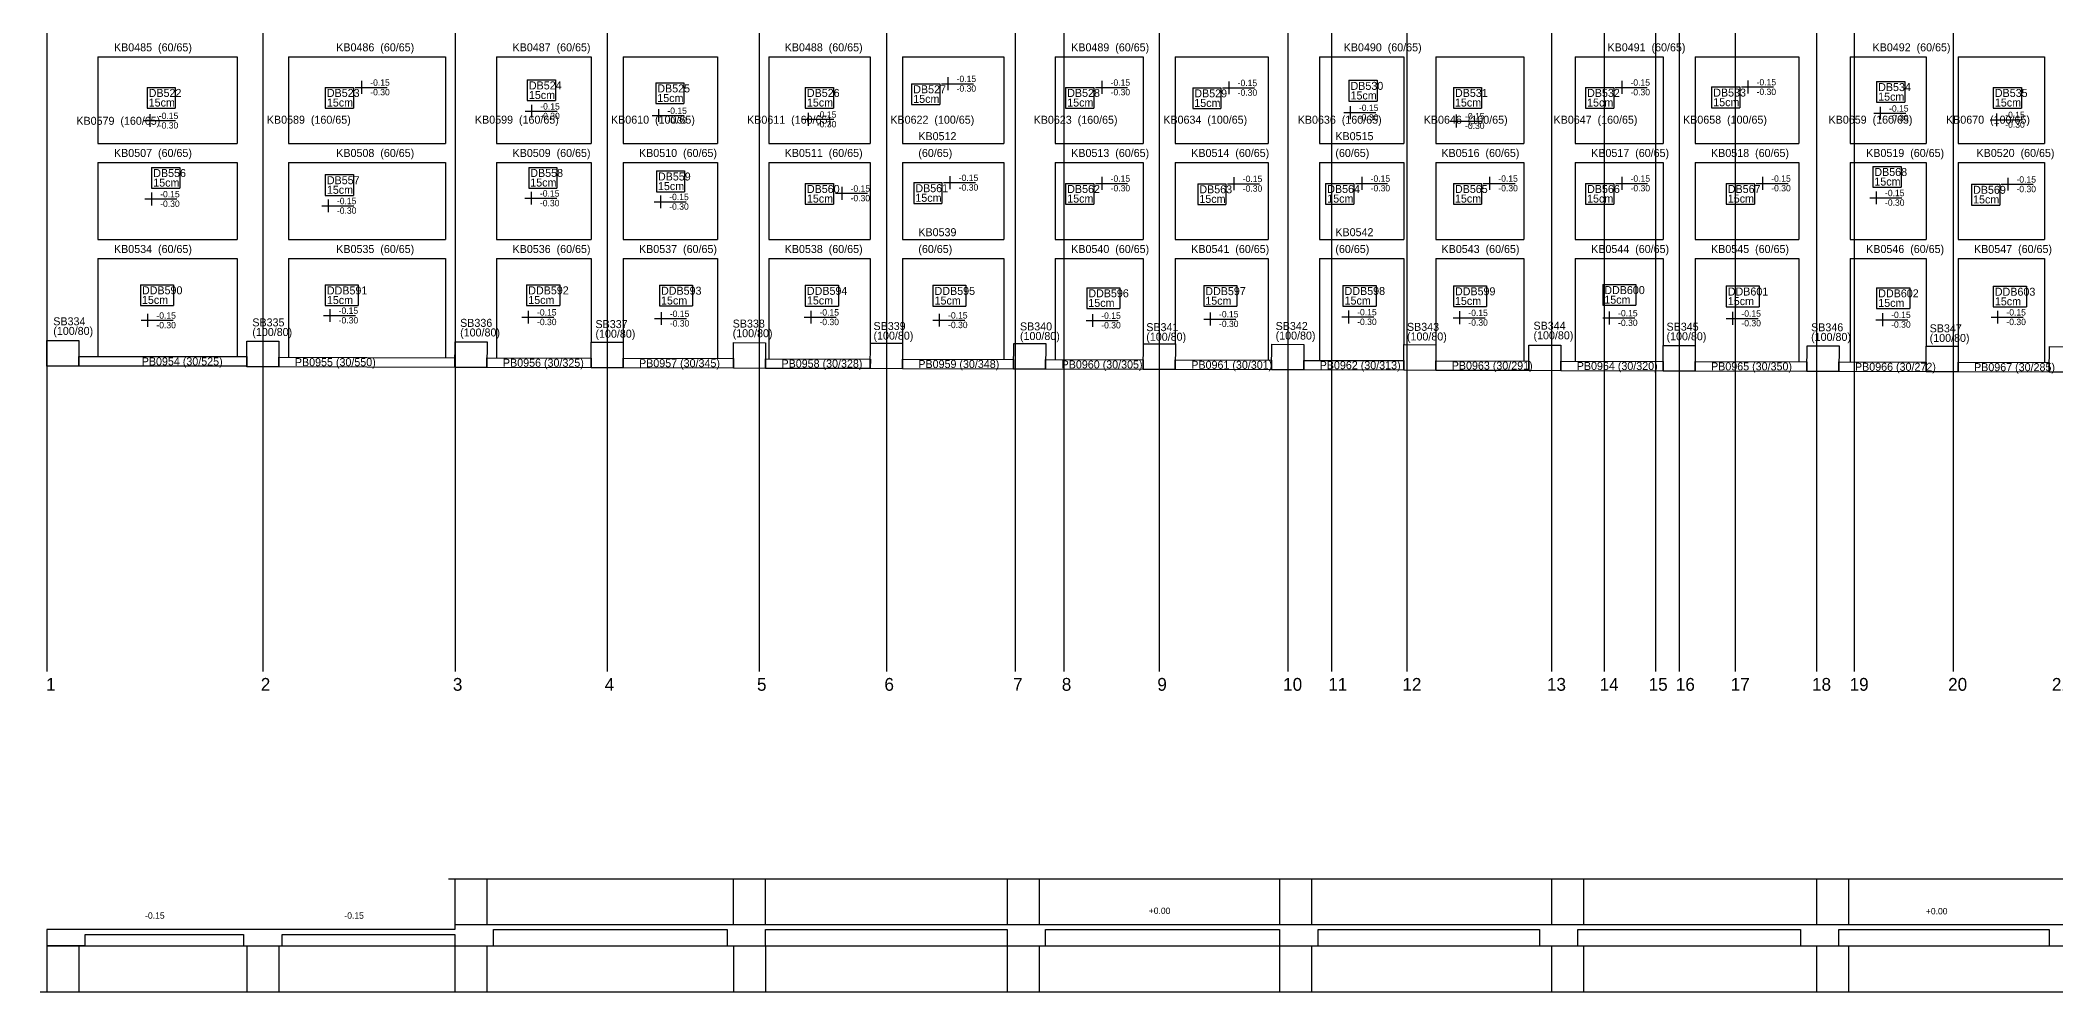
# Model space of a CAD drawing. Header units: millimetres. Extents: x -625658 to -607650, y -74589 to -67396.
# Drawn here: x -625405 to -619110, y -74463 to -71491 of the extents above; entities that cross this region are included whole.
import ezdxf

# ---------------------------------------------------------------- set-up
doc = ezdxf.new("R2010")
doc.units = ezdxf.units.MM
for name, color, linetype in [('KM Aks', 7, 'Continuous'), ('KM Döşeme Markası', 7, 'Continuous'), ('KM Kesik', 7, 'Continuous'), ('KM Kesit', 7, 'Continuous'), ('KM Kesit görünüş', 7, 'Continuous'), ('KM Kiriş', 7, 'Continuous'), ('KM Kiriş Markası', 7, 'Continuous'), ('KM Kolon', 7, 'Continuous'), ('KM Kolon Markası', 7, 'Continuous'), ('KM Kot kesit', 7, 'Continuous'), ('KM Perde', 7, 'Continuous'), ('KM Perde Markası', 7, 'Continuous'), ('LGP-SLAB2', 7, 'Continuous'), ('REBAR_DET2', 7, 'Continuous'), ('REBAR_DET3', 7, 'Continuous'), ('VM Aks Markası', 7, 'Continuous')]:
    doc.layers.add(name, color=color, linetype=linetype)

msp = doc.modelspace()

# ---------------------------------------------------------------- linework, layer by layer
at = {"layer": 'KM Aks'}
for p, q in [((-625384.8, -67558.4), (-625384.8, -73463.3)), ((-624709.8, -67558.4), (-624709.8, -73463.3)), ((-624109.8, -67558.4), (-624109.8, -73463.3)), ((-623634.8, -67558.4), (-623634.8, -73463.3)), ((-623159.8, -67558.4), (-623159.8, -73463.3)), ((-622762.3, -67558.4), (-622762.3, -73463.3)), ((-622359.8, -67558.4), (-622359.8, -73463.3)), ((-622207.8, -67558.4), (-622207.8, -73463.3)), ((-621909.8, -67558.4), (-621909.8, -73463.3)), ((-621508.8, -67558.4), (-621508.8, -73463.3)), ((-621372.3, -67558.4), (-621372.3, -73463.3)), ((-621136.3, -67558.4), (-621136.3, -73463.3)), ((-620684.8, -67558.4), (-620684.8, -73463.3)), ((-620519.8, -67558.4), (-620519.8, -73463.3)), ((-620359.8, -67558.4), (-620359.8, -73463.3)), ((-620286.3, -67558.4), (-620286.3, -73463.3)), ((-620110.8, -67558.4), (-620110.8, -73463.3)), ((-619856.8, -67558.4), (-619856.8, -73463.3)), ((-619739.8, -67558.4), (-619739.8, -73463.3)), ((-619429.8, -67558.4), (-619429.8, -73463.3))]:
    msp.add_line(p, q, dxfattribs=at)
at = {"layer": 'KM Kesik'}
for p, q in [((-624130, -74110.7), (-611109.7, -74110.7)), ((-625405.1, -74463.4), (-608981.2, -74463.4))]:
    msp.add_line(p, q, dxfattribs=at)
at = {"layer": 'KM Kesit'}
for points in [[(-615301.9, -74254.6), (-615421.9, -74254.6), (-616134.9, -74254.6), (-616254.9, -74254.6), (-616979.9, -74254.6), (-617099.9, -74254.6), (-617099.9, -74269.6), (-618159.9, -74269.6), (-618159.9, -74254.6), (-619009.9, -74254.6), (-619129.9, -74254.6), (-619786.9, -74254.6), (-619906.9, -74254.6), (-624110, -74254.6), (-624110, -74269.6), (-625385.1, -74269.6), (-625385.1, -74319.6)], [(-625265, -74319.6), (-625385.1, -74319.6), (-625265, -74319.6), (-625265, -74284.6), (-624770, -74284.6), (-624770, -74319.6), (-624650, -74319.6), (-624650, -74284.6), (-624110, -74284.6), (-624110, -74319.6), (-623990, -74319.6), (-623990, -74269.6), (-623260, -74269.6), (-623260, -74319.6), (-623140, -74319.6), (-623140, -74269.6), (-622385, -74269.6), (-622385, -74319.6), (-622265, -74319.6), (-622265, -74269.6), (-621533.9, -74269.6), (-621533.9, -74319.6), (-621413.9, -74319.6), (-621413.9, -74269.6), (-620722.4, -74269.6), (-620722.4, -74319.6), (-620602.3, -74319.6), (-620602.3, -74269.6), (-619906.9, -74269.6), (-619906.9, -74319.6), (-619786.9, -74319.6), (-619786.9, -74269.6), (-619129.9, -74269.6), (-619129.9, -74319.6), (-619009.9, -74319.6)]]:
    msp.add_lwpolyline(points, dxfattribs=at)
at = {"layer": 'KM Kesit görünüş'}
for p, q in [((-624110, -74110.7), (-624110, -74254.6)), ((-624010, -74110.7), (-624010, -74254.6)), ((-623240.9, -74110.7), (-623240.9, -74254.6)), ((-623140.9, -74110.7), (-623140.9, -74254.6)), ((-622385, -74110.7), (-622385, -74254.6)), ((-622285, -74110.7), (-622285, -74254.6)), ((-621534.9, -74110.7), (-621534.9, -74254.6)), ((-621434.9, -74110.7), (-621434.9, -74254.6)), ((-620684.9, -74110.7), (-620684.9, -74254.6)), ((-620584.9, -74110.7), (-620584.9, -74254.6)), ((-619856.9, -74110.7), (-619856.9, -74254.6)), ((-619756.9, -74110.7), (-619756.9, -74254.6)), ((-625385.1, -74319.6), (-625385.1, -74463.4)), ((-625285.1, -74319.6), (-625285.1, -74463.4)), ((-625265, -74319.6), (-624770, -74319.6)), ((-624760.1, -74319.6), (-624760.1, -74463.4)), ((-624660.1, -74319.6), (-624660.1, -74463.4)), ((-624650, -74319.6), (-624110, -74319.6)), ((-624110, -74319.6), (-624110, -74463.4)), ((-624010, -74319.6), (-624010, -74463.4)), ((-623990, -74319.6), (-623260, -74319.6)), ((-623240, -74319.6), (-623240, -74463.4)), ((-623140, -74319.6), (-622385, -74319.6)), ((-623140, -74319.6), (-623140, -74463.4)), ((-622385.2, -74319.6), (-622385.2, -74463.4)), ((-622285.2, -74319.6), (-622285.2, -74463.4)), ((-622265, -74319.6), (-621533.9, -74319.6)), ((-621534.9, -74319.6), (-621534.9, -74463.4)), ((-621434.9, -74319.6), (-621434.9, -74463.4)), ((-621413.9, -74319.6), (-620722.4, -74319.6)), ((-620684.9, -74319.6), (-620684.9, -74463.4)), ((-620602.3, -74319.6), (-619906.9, -74319.6)), ((-620584.9, -74319.6), (-620584.9, -74463.4)), ((-619856.9, -74319.6), (-619856.9, -74463.4)), ((-619786.9, -74319.6), (-619129.9, -74319.6)), ((-619756.9, -74319.6), (-619756.9, -74463.4))]:
    msp.add_line(p, q, dxfattribs=at)
at = {"layer": 'KM Kiriş'}
for p, q in [((-625385.1, -71233.4), (-625385, -71543.3)), ((-625385, -71543.3), (-625385, -71873.3)), ((-625225, -71543.3), (-624790, -71543.3)), ((-625225, -71543.3), (-625225, -71813.3)), ((-624790, -71543.3), (-624790, -71813.3)), ((-624630, -71543.3), (-624140, -71543.3)), ((-624630, -71543.3), (-624630, -71813.3)), ((-624140, -71543.3), (-624140, -71813.3)), ((-623980, -71543.3), (-623685, -71543.3)), ((-623980, -71543.3), (-623980, -71813.3)), ((-623685, -71543.3), (-623685, -71813.3)), ((-623585, -71543.3), (-623290, -71543.3)), ((-623585, -71543.3), (-623585, -71813.3)), ((-623290, -71543.3), (-623290, -71813.3)), ((-623130, -71543.3), (-622812.5, -71543.3)), ((-623130, -71543.3), (-623130, -71813.3)), ((-622812.5, -71543.3), (-622812.5, -71813.3)), ((-622712.5, -71543.3), (-622395, -71543.3)), ((-622712.5, -71543.3), (-622712.5, -71813.3)), ((-622395, -71543.3), (-622395, -71813.3)), ((-622235, -71543.3), (-621960, -71543.3)), ((-622235, -71543.3), (-622235, -71813.3)), ((-621960, -71543.3), (-621960, -71813.3)), ((-621860, -71543.3), (-621569.9, -71543.3)), ((-621860, -71543.3), (-621860, -71813.3)), ((-621569.9, -71543.3), (-621569.9, -71813.3)), ((-621409.9, -71543.3), (-621146.4, -71543.3)), ((-621409.9, -71543.3), (-621409.9, -71813.3)), ((-621146.4, -71543.3), (-621146.4, -71813.3)), ((-621046.4, -71543.3), (-620770.9, -71543.3)), ((-621046.4, -71543.3), (-621046.4, -71813.3)), ((-620770.9, -71543.3), (-620770.9, -71813.3)), ((-620610.9, -71543.3), (-620336.4, -71543.3)), ((-620610.9, -71543.3), (-620610.9, -71813.3)), ((-620336.4, -71543.3), (-620336.4, -71813.3)), ((-620236.4, -71543.3), (-619911.9, -71543.3)), ((-620236.4, -71543.3), (-620236.4, -71813.3)), ((-619911.9, -71543.3), (-619911.9, -71813.3)), ((-619751.9, -71543.3), (-619514.9, -71543.3)), ((-619751.9, -71543.3), (-619751.9, -71813.3)), ((-619514.9, -71543.3), (-619514.9, -71813.3)), ((-619414.9, -71543.3), (-619144.9, -71543.3)), ((-619414.9, -71543.3), (-619414.9, -71813.3)), ((-619144.9, -71543.3), (-619144.9, -71813.3)), ((-625385, -71813.3), (-625385, -72173.3)), ((-625225, -71813.3), (-624790, -71813.3)), ((-624630, -71813.3), (-624140, -71813.3)), ((-623980, -71813.3), (-623685, -71813.3)), ((-623585, -71813.3), (-623290, -71813.3)), ((-623130, -71813.3), (-622812.5, -71813.3)), ((-622712.5, -71813.3), (-622395, -71813.3)), ((-622235, -71813.3), (-621960, -71813.3)), ((-621860, -71813.3), (-621569.9, -71813.3)), ((-621409.9, -71813.3), (-621146.4, -71813.3)), ((-621046.4, -71813.3), (-620770.9, -71813.3)), ((-620610.9, -71813.3), (-620336.4, -71813.3)), ((-620236.4, -71813.3), (-619911.9, -71813.3)), ((-619751.9, -71813.3), (-619514.9, -71813.3)), ((-619414.9, -71813.3), (-619144.9, -71813.3)), ((-625225, -71873.3), (-624790, -71873.3)), ((-625225, -71873.3), (-625225, -72113.3)), ((-624790, -71873.3), (-624790, -72113.3)), ((-624630, -71873.3), (-624140, -71873.3)), ((-624630, -71873.3), (-624630, -72113.3)), ((-624140, -71873.3), (-624140, -72113.3)), ((-623980, -71873.3), (-623685, -71873.3)), ((-623980, -71873.3), (-623980, -72113.3)), ((-623685, -71873.3), (-623685, -72113.3)), ((-623585, -71873.3), (-623290, -71873.3)), ((-623585, -71873.3), (-623585, -72113.3)), ((-623290, -71873.3), (-623290, -72113.3)), ((-623130, -71873.3), (-622812.5, -71873.3)), ((-623130, -71873.3), (-623130, -72113.3)), ((-622812.5, -71873.3), (-622812.5, -72113.3)), ((-622712.5, -71873.3), (-622395, -71873.3)), ((-622712.5, -71873.3), (-622712.5, -72113.3)), ((-622395, -71873.3), (-622395, -72113.3)), ((-622235, -71873.3), (-621960, -71873.3)), ((-622235, -71873.3), (-622235, -72113.3)), ((-621960, -71873.3), (-621960, -72113.3)), ((-621860, -71873.3), (-621569.9, -71873.3)), ((-621860, -71873.3), (-621860, -72113.3)), ((-621569.9, -71873.3), (-621569.9, -72113.3)), ((-621409.9, -71873.3), (-621146.4, -71873.3)), ((-621409.9, -71873.3), (-621409.9, -72113.3)), ((-621146.4, -71873.3), (-621146.4, -72113.3)), ((-621046.4, -71873.3), (-620770.9, -71873.3)), ((-621046.4, -71873.3), (-621046.4, -72113.3)), ((-620770.9, -71873.3), (-620770.9, -72113.3)), ((-620610.9, -71873.3), (-620336.4, -71873.3)), ((-620610.9, -71873.3), (-620610.9, -72113.3)), ((-620336.4, -71873.3), (-620336.4, -72113.3)), ((-620236.4, -71873.3), (-619911.9, -71873.3)), ((-620236.4, -71873.3), (-620236.4, -72113.3)), ((-619911.9, -71873.3), (-619911.9, -72113.3)), ((-619751.9, -71873.3), (-619514.9, -71873.3)), ((-619751.9, -71873.3), (-619751.9, -72113.3)), ((-619514.9, -71873.3), (-619514.9, -72113.3)), ((-619414.9, -71873.3), (-619144.9, -71873.3)), ((-619414.9, -71873.3), (-619414.9, -72113.3)), ((-619144.9, -71873.3), (-619144.9, -72113.3)), ((-625385, -72113.3), (-625385.1, -72429.4)), ((-625225, -72113.3), (-624790, -72113.3)), ((-624630, -72113.3), (-624140, -72113.3)), ((-623980, -72113.3), (-623685, -72113.3)), ((-623585, -72113.3), (-623290, -72113.3)), ((-623130, -72113.3), (-622812.5, -72113.3)), ((-622712.5, -72113.3), (-622395, -72113.3)), ((-622235, -72113.3), (-621960, -72113.3)), ((-621860, -72113.3), (-621569.9, -72113.3)), ((-621409.9, -72113.3), (-621146.4, -72113.3)), ((-621046.4, -72113.3), (-620770.9, -72113.3)), ((-620610.9, -72113.3), (-620336.4, -72113.3)), ((-620236.4, -72113.3), (-619911.9, -72113.3)), ((-619751.9, -72113.3), (-619514.9, -72113.3)), ((-619414.9, -72113.3), (-619144.9, -72113.3)), ((-625225, -72173.3), (-624790, -72173.3)), ((-625225, -72173.3), (-625225, -72479.4)), ((-624790, -72173.3), (-624790, -72479.4)), ((-624630, -72173.3), (-624140, -72173.3)), ((-624630, -72173.3), (-624630, -72481.7)), ((-624140, -72173.3), (-624140, -72483.2)), ((-623980, -72173.3), (-623685, -72173.3)), ((-623980, -72173.3), (-623980, -72483.6)), ((-623685, -72173.3), (-623685, -72434.6)), ((-623585, -72173.3), (-623290, -72173.3)), ((-623585, -72173.3), (-623585, -72434.9)), ((-623290, -72173.3), (-623290, -72485.7)), ((-623130, -72173.3), (-622812.5, -72173.3)), ((-623130, -72173.3), (-623130, -72486.2)), ((-622812.5, -72173.3), (-622812.5, -72437.2)), ((-622712.5, -72173.3), (-622395, -72173.3)), ((-622712.5, -72173.3), (-622712.5, -72437.5)), ((-622395, -72173.3), (-622395, -72488.4)), ((-622235, -72173.3), (-621960, -72173.3)), ((-622235, -72173.3), (-622235, -72488.8)), ((-621960, -72173.3), (-621960, -72439.8)), ((-621860, -72173.3), (-621569.9, -72173.3)), ((-621860, -72173.3), (-621860, -72440.1)), ((-621569.9, -72173.3), (-621569.9, -72490.8)), ((-621409.9, -72173.3), (-621146.4, -72173.3)), ((-621409.9, -72173.3), (-621409.9, -72491.3)), ((-621146.4, -72173.3), (-621146.4, -72442.2)), ((-621046.4, -72173.3), (-620770.9, -72173.3)), ((-621046.4, -72173.3), (-621046.4, -72442.5)), ((-620770.9, -72173.3), (-620770.9, -72493.2)), ((-620610.9, -72173.3), (-620336.4, -72173.3)), ((-620610.9, -72173.3), (-620610.9, -72493.7)), ((-620336.4, -72173.3), (-620336.4, -72444.6)), ((-620236.4, -72173.3), (-619911.9, -72173.3)), ((-620236.4, -72173.3), (-620236.4, -72444.9)), ((-619911.9, -72173.3), (-619911.9, -72495.8)), ((-619751.9, -72173.3), (-619514.9, -72173.3)), ((-619751.9, -72173.3), (-619751.9, -72496.3)), ((-619514.9, -72173.3), (-619514.9, -72447.1)), ((-619414.9, -72173.3), (-619144.9, -72173.3)), ((-619414.9, -72173.3), (-619414.9, -72447.4)), ((-619144.9, -72173.3), (-619144.9, -72498.1))]:
    msp.add_line(p, q, dxfattribs=at)
at = {"layer": 'KM Kolon'}
for points in [[(-625385, -72429.4), (-625285, -72429.4), (-625285, -72509.4), (-625385, -72509.4)], [(-624759.7, -72431.3), (-624659.7, -72431.6), (-624660, -72511.6), (-624760, -72511.3)], [(-624109.7, -72433.2), (-624009.7, -72433.5), (-624010, -72513.5), (-624110, -72513.2)], [(-623684.7, -72434.5), (-623584.7, -72434.8), (-623585, -72514.8), (-623685, -72514.5)], [(-623239.7, -72435.8), (-623139.7, -72436.1), (-623140, -72516.1), (-623240, -72515.8)], [(-622812.2, -72437.1), (-622712.2, -72437.4), (-622712.5, -72517.4), (-622812.5, -72517.1)], [(-622364.7, -72438.5), (-622264.7, -72438.8), (-622265, -72518.8), (-622365, -72518.5)], [(-621959.7, -72439.7), (-621859.7, -72440), (-621860, -72520), (-621960, -72519.7)], [(-621558.7, -72440.9), (-621458.7, -72441.2), (-621458.9, -72521.2), (-621558.9, -72520.9)], [(-621146.2, -72442.1), (-621046.2, -72442.4), (-621046.4, -72522.4), (-621146.4, -72522.1)], [(-620755.7, -72443.3), (-620655.7, -72443.6), (-620655.9, -72523.6), (-620755.9, -72523.3)], [(-620336.2, -72444.5), (-620236.2, -72444.8), (-620236.4, -72524.8), (-620336.4, -72524.5)], [(-619886.7, -72445.9), (-619786.7, -72446.1), (-619786.9, -72526.1), (-619886.9, -72525.9)], [(-619514.7, -72447), (-619414.7, -72447.3), (-619414.9, -72527.3), (-619514.9, -72527)], [(-619129.7, -72448.1), (-619029.7, -72448.4), (-619029.9, -72528.4), (-619129.9, -72528.1)]]:
    msp.add_lwpolyline(points, close=True, dxfattribs=at)
at = {"layer": 'KM Perde'}
for points in [[(-625285.1, -72479.4), (-624759.9, -72479.4), (-624760, -72509.4), (-625285.1, -72509.4)], [(-624659.9, -72481.6), (-624110, -72483.2), (-624110.1, -72513.2), (-624660, -72511.6)], [(-624010, -72483.5), (-623684.9, -72484.5), (-623685, -72514.5), (-624010.1, -72513.5)], [(-623584.9, -72484.8), (-623239.9, -72485.8), (-623240, -72515.8), (-623585, -72514.8)], [(-623139.9, -72486.1), (-622812.4, -72487.1), (-622812.5, -72517.1), (-623140, -72516.1)], [(-622712.4, -72487.4), (-622364.9, -72488.5), (-622365, -72518.5), (-622712.5, -72517.4)], [(-622264.9, -72488.8), (-621959.9, -72489.7), (-621960, -72519.7), (-622265, -72518.8)], [(-621859.9, -72490), (-621558.9, -72490.9), (-621558.9, -72520.9), (-621860, -72520)], [(-621458.9, -72491.2), (-621146.4, -72492.1), (-621146.4, -72522.1), (-621458.9, -72521.2)], [(-621046.4, -72492.4), (-620755.8, -72493.3), (-620755.9, -72523.3), (-621046.4, -72522.4)], [(-620655.8, -72493.6), (-620336.3, -72494.5), (-620336.4, -72524.5), (-620655.9, -72523.6)], [(-620236.3, -72494.8), (-619886.8, -72495.8), (-619886.9, -72525.8), (-620236.4, -72524.8)], [(-619786.8, -72496.1), (-619514.8, -72497), (-619514.9, -72527), (-619786.9, -72526.1)], [(-619414.8, -72497.3), (-619129.8, -72498.1), (-619129.9, -72528.1), (-619414.9, -72527.3)]]:
    msp.add_lwpolyline(points, close=True, dxfattribs=at)
at = {"layer": 'LGP-SLAB2'}
for p, q in [((-625071.6, -71638.3), (-624983.6, -71638.3)), ((-625071.6, -71638.3), (-625071.6, -71703.3)), ((-624983.6, -71638.3), (-624983.6, -71703.3)), ((-624515, -71638.3), (-624426.9, -71638.3)), ((-624515, -71638.3), (-624515, -71703.3)), ((-624426.9, -71638.3), (-624426.9, -71703.3)), ((-623884, -71614.8), (-623796, -71614.8)), ((-623884, -71614.8), (-623884, -71679.8)), ((-623796, -71614.8), (-623796, -71679.8)), ((-623482.9, -71624.2), (-623395, -71624.2)), ((-623482.9, -71624.2), (-623482.9, -71689.2)), ((-623395, -71624.2), (-623395, -71689.2)), ((-623015.6, -71638.3), (-622927.4, -71638.3)), ((-623015.6, -71638.3), (-623015.6, -71703.3)), ((-622927.4, -71638.3), (-622927.4, -71703.3)), ((-622683.5, -71626.9), (-622595.4, -71626.9)), ((-622683.5, -71626.9), (-622683.5, -71691.9)), ((-622595.4, -71626.9), (-622595.4, -71691.9)), ((-622202.5, -71638.3), (-622114.4, -71638.3)), ((-622202.5, -71638.3), (-622202.5, -71703.3)), ((-622114.4, -71638.3), (-622114.4, -71703.3)), ((-621317.5, -71616.2), (-621229.5, -71616.2)), ((-621317.5, -71616.2), (-621317.5, -71681.2)), ((-621229.5, -71616.2), (-621229.5, -71681.2)), ((-620991.3, -71638.3), (-620903.3, -71638.3)), ((-620991.3, -71638.3), (-620991.3, -71703.3)), ((-620903.3, -71638.3), (-620903.3, -71703.3)), ((-620578.6, -71638.3), (-620490.5, -71638.3)), ((-620578.6, -71638.3), (-620578.6, -71703.3)), ((-620490.5, -71638.3), (-620490.5, -71703.3)), ((-620184.6, -71637.2), (-620096.6, -71637.2)), ((-620184.6, -71637.2), (-620184.6, -71702.2)), ((-620096.6, -71637.2), (-620096.6, -71702.2)), ((-619669.5, -71620), (-619581.5, -71620)), ((-619669.5, -71620), (-619669.5, -71685)), ((-619581.5, -71620), (-619581.5, -71685)), ((-619304.9, -71638.3), (-619217, -71638.3)), ((-619304.9, -71638.3), (-619304.9, -71703.3)), ((-619217, -71638.3), (-619217, -71703.3)), ((-623884, -71679.8), (-623796, -71679.8)), ((-623482.9, -71689.2), (-623395, -71689.2)), ((-622683.5, -71691.9), (-622595.4, -71691.9)), ((-621805.5, -71639.6), (-621717.5, -71639.6)), ((-621805.5, -71639.6), (-621805.5, -71704.6)), ((-621717.5, -71639.6), (-621717.5, -71704.6)), ((-621317.5, -71681.2), (-621229.5, -71681.2)), ((-620184.6, -71702.2), (-620096.6, -71702.2)), ((-619669.5, -71685), (-619581.5, -71685)), ((-625071.6, -71703.3), (-624983.6, -71703.3)), ((-624515, -71703.3), (-624426.9, -71703.3)), ((-623015.6, -71703.3), (-622927.4, -71703.3)), ((-622202.5, -71703.3), (-622114.4, -71703.3)), ((-621805.5, -71704.6), (-621717.5, -71704.6)), ((-620991.3, -71703.3), (-620903.3, -71703.3)), ((-620578.6, -71703.3), (-620490.5, -71703.3)), ((-619304.9, -71703.3), (-619217, -71703.3)), ((-625057.4, -71888.5), (-624969.4, -71888.5)), ((-625057.4, -71888.5), (-625057.4, -71953.5)), ((-624969.4, -71888.5), (-624969.4, -71953.5)), ((-623879.6, -71888.2), (-623791.7, -71888.2)), ((-623879.6, -71888.2), (-623879.6, -71953.2)), ((-623791.7, -71888.2), (-623791.7, -71953.2)), ((-619681.3, -71885.2), (-619593.1, -71885.2)), ((-619681.3, -71885.2), (-619681.3, -71950.2)), ((-619593.1, -71885.2), (-619593.1, -71950.2)), ((-625057.4, -71953.5), (-624969.4, -71953.5)), ((-624515, -71910.9), (-624427.1, -71910.9)), ((-624515, -71910.9), (-624515, -71975.9)), ((-624427.1, -71910.9), (-624427.1, -71975.9)), ((-623879.6, -71953.2), (-623791.7, -71953.2)), ((-623480.8, -71899.3), (-623392.9, -71899.3)), ((-623480.8, -71899.3), (-623480.8, -71964.3)), ((-623392.9, -71899.3), (-623392.9, -71964.3)), ((-623015.6, -71938.3), (-622927.5, -71938.3)), ((-623015.6, -71938.3), (-623015.6, -72003.3)), ((-622927.5, -71938.3), (-622927.5, -72003.3)), ((-622676.8, -71935.9), (-622588.7, -71935.9)), ((-622676.8, -71935.9), (-622676.8, -72000.9)), ((-622588.7, -71935.9), (-622588.7, -72000.9)), ((-622202.5, -71938.3), (-622114.3, -71938.3)), ((-622202.5, -71938.3), (-622202.5, -72003.3)), ((-622114.3, -71938.3), (-622114.3, -72003.3)), ((-621789.7, -71939.3), (-621701.6, -71939.3)), ((-621789.7, -71939.3), (-621789.7, -72004.3)), ((-621701.6, -71939.3), (-621701.6, -72004.3)), ((-621390.3, -71938.3), (-621302.2, -71938.3)), ((-621390.3, -71938.3), (-621390.3, -72003.3)), ((-621302.2, -71938.3), (-621302.2, -72003.3)), ((-620991.3, -71938.3), (-620903.3, -71938.3)), ((-620991.3, -71938.3), (-620991.3, -72003.3)), ((-620903.3, -71938.3), (-620903.3, -72003.3)), ((-620578.6, -71938.3), (-620490.3, -71938.3)), ((-620578.6, -71938.3), (-620578.6, -72003.3)), ((-620490.3, -71938.3), (-620490.3, -72003.3)), ((-620139.1, -71938.3), (-620050.9, -71938.3)), ((-620139.1, -71938.3), (-620139.1, -72003.3)), ((-620050.9, -71938.3), (-620050.9, -72003.3)), ((-619681.3, -71950.2), (-619593.1, -71950.2)), ((-619372.9, -71940.9), (-619284.8, -71940.9)), ((-619372.9, -71940.9), (-619372.9, -72005.9)), ((-619284.8, -71940.9), (-619284.8, -72005.9)), ((-624515, -71975.9), (-624427.1, -71975.9)), ((-623480.8, -71964.3), (-623392.9, -71964.3)), ((-623015.6, -72003.3), (-622927.5, -72003.3)), ((-622676.8, -72000.9), (-622588.7, -72000.9)), ((-622202.5, -72003.3), (-622114.3, -72003.3)), ((-621789.7, -72004.3), (-621701.6, -72004.3)), ((-621390.3, -72003.3), (-621302.2, -72003.3)), ((-620991.3, -72003.3), (-620903.3, -72003.3)), ((-620578.6, -72003.3), (-620490.3, -72003.3)), ((-620139.1, -72003.3), (-620050.9, -72003.3)), ((-619372.9, -72005.9), (-619284.8, -72005.9)), ((-625092.6, -72254.8), (-624989.4, -72254.8)), ((-625092.6, -72254.8), (-625092.6, -72319.8)), ((-624989.4, -72254.8), (-624989.4, -72319.8)), ((-624515, -72255.3), (-624411.8, -72255.3)), ((-624515, -72255.3), (-624515, -72320.3)), ((-624411.8, -72255.3), (-624411.8, -72320.3)), ((-623886, -72255.1), (-623782.7, -72255.1)), ((-623886, -72255.1), (-623886, -72320.1)), ((-623782.7, -72255.1), (-623782.7, -72320.1)), ((-623471.2, -72256.1), (-623368, -72256.1)), ((-623471.2, -72256.1), (-623471.2, -72321.1)), ((-623368, -72256.1), (-623368, -72321.1)), ((-623015.6, -72256.5), (-622912.4, -72256.5)), ((-623015.6, -72256.5), (-623015.6, -72321.5)), ((-622912.4, -72256.5), (-622912.4, -72321.5)), ((-622616.8, -72256.8), (-622513.7, -72256.8)), ((-622616.8, -72256.8), (-622616.8, -72321.8)), ((-622513.7, -72256.8), (-622513.7, -72321.8)), ((-622136.5, -72264.2), (-622033.2, -72264.2)), ((-622136.5, -72264.2), (-622136.5, -72329.2)), ((-622033.2, -72264.2), (-622033.2, -72329.2)), ((-621771.2, -72257.4), (-621668, -72257.4)), ((-621771.2, -72257.4), (-621771.2, -72322.4)), ((-621668, -72257.4), (-621668, -72322.4)), ((-621336.1, -72256.9), (-621232.9, -72256.9)), ((-621336.1, -72256.9), (-621336.1, -72321.9)), ((-621232.9, -72256.9), (-621232.9, -72321.9)), ((-620991.3, -72258), (-620888.1, -72258)), ((-620991.3, -72258), (-620991.3, -72323)), ((-620888.1, -72258), (-620888.1, -72323)), ((-620524.9, -72254.1), (-620421.5, -72254.1)), ((-620524.9, -72254.1), (-620524.9, -72319.1)), ((-620421.5, -72254.1), (-620421.5, -72319.1)), ((-620139.1, -72258.6), (-620035.7, -72258.6)), ((-620139.1, -72258.6), (-620139.1, -72323.6)), ((-620035.7, -72258.6), (-620035.7, -72323.6)), ((-619669.2, -72264.3), (-619565.8, -72264.3)), ((-619669.2, -72264.3), (-619669.2, -72329.3)), ((-619565.8, -72264.3), (-619565.8, -72329.3)), ((-619304.9, -72259.3), (-619201.5, -72259.3)), ((-619304.9, -72259.3), (-619304.9, -72324.3)), ((-619201.5, -72259.3), (-619201.5, -72324.3)), ((-625092.6, -72319.8), (-624989.4, -72319.8)), ((-624515, -72320.3), (-624411.8, -72320.3)), ((-623886, -72320.1), (-623782.7, -72320.1)), ((-623471.2, -72321.1), (-623368, -72321.1)), ((-623015.6, -72321.5), (-622912.4, -72321.5)), ((-622616.8, -72321.8), (-622513.7, -72321.8)), ((-622136.5, -72329.2), (-622033.2, -72329.2)), ((-621771.2, -72322.4), (-621668, -72322.4)), ((-621336.1, -72321.9), (-621232.9, -72321.9)), ((-620991.3, -72323), (-620888.1, -72323)), ((-620524.9, -72319.1), (-620421.5, -72319.1)), ((-620139.1, -72323.6), (-620035.7, -72323.6)), ((-619669.2, -72329.3), (-619565.8, -72329.3)), ((-619304.9, -72324.3), (-619201.5, -72324.3))]:
    msp.add_line(p, q, dxfattribs=at)
at = {"layer": 'REBAR_DET2'}
for p, q in [((-624421.9, -71638.3), (-624321.9, -71638.3)), ((-624401.9, -71618.3), (-624401.9, -71658.3)), ((-622590.4, -71626.9), (-622490.4, -71626.9)), ((-622570.4, -71606.9), (-622570.4, -71646.9)), ((-622109.4, -71638.3), (-622009.4, -71638.3)), ((-622089.4, -71618.3), (-622089.4, -71658.3)), ((-621692.5, -71619.6), (-621692.5, -71659.6)), ((-620485.5, -71638.3), (-620385.5, -71638.3)), ((-620465.5, -71618.3), (-620465.5, -71658.3)), ((-620091.6, -71637.2), (-619991.6, -71637.2)), ((-620071.6, -71617.2), (-620071.6, -71657.2)), ((-623870.9, -71692.8), (-623870.9, -71732.8)), ((-621712.5, -71639.6), (-621612.5, -71639.6)), ((-621313.8, -71697.3), (-621313.8, -71737.3)), ((-619657.9, -71699.2), (-619657.9, -71739.2)), ((-625082.5, -71742.1), (-624982.5, -71742.1)), ((-625062.5, -71722.1), (-625062.5, -71762.1)), ((-623890.9, -71712.8), (-623790.9, -71712.8)), ((-623493.9, -71726.4), (-623393.9, -71726.4)), ((-623473.9, -71706.4), (-623473.9, -71746.4)), ((-623026.9, -71738.2), (-622926.9, -71738.2)), ((-623006.9, -71718.2), (-623006.9, -71758.2)), ((-621333.8, -71717.3), (-621233.8, -71717.3)), ((-621002.3, -71743.5), (-620902.3, -71743.5)), ((-620982.3, -71723.5), (-620982.3, -71763.5)), ((-619677.9, -71719.2), (-619577.9, -71719.2)), ((-619314.9, -71739.5), (-619214.9, -71739.5)), ((-619294.9, -71719.5), (-619294.9, -71759.5)), ((-622901.6, -71949.4), (-622901.6, -71989.4)), ((-622583.7, -71935.9), (-622483.7, -71935.9)), ((-622563.7, -71915.9), (-622563.7, -71955.9)), ((-622109.3, -71938.3), (-622009.3, -71938.3)), ((-622089.3, -71918.3), (-622089.3, -71958.3)), ((-621696.6, -71939.3), (-621596.6, -71939.3)), ((-621676.6, -71919.3), (-621676.6, -71959.3)), ((-621297.2, -71938.3), (-621197.2, -71938.3)), ((-621277.2, -71918.3), (-621277.2, -71958.3)), ((-620898.3, -71938.3), (-620798.3, -71938.3)), ((-620878.3, -71918.3), (-620878.3, -71958.3)), ((-620485.3, -71938.3), (-620385.3, -71938.3)), ((-620465.3, -71918.3), (-620465.3, -71958.3)), ((-620045.9, -71938.3), (-619945.9, -71938.3)), ((-620025.9, -71918.3), (-620025.9, -71958.3)), ((-619279.8, -71940.9), (-619179.8, -71940.9)), ((-619259.8, -71920.9), (-619259.8, -71960.9)), ((-625078.2, -71986.9), (-624978.2, -71986.9)), ((-625058.2, -71966.9), (-625058.2, -72006.9)), ((-624526.1, -72008.3), (-624426.1, -72008.3)), ((-624506.1, -71988.3), (-624506.1, -72028.3)), ((-623892, -71984.8), (-623792, -71984.8)), ((-623872, -71964.8), (-623872, -72004.8)), ((-623488.1, -71995.7), (-623388.1, -71995.7)), ((-623468.1, -71975.7), (-623468.1, -72015.7)), ((-622921.6, -71969.4), (-622821.6, -71969.4)), ((-619690.5, -71983.3), (-619590.5, -71983.3)), ((-619670.5, -71963.3), (-619670.5, -72003.3)), ((-624500.6, -72330.9), (-624500.6, -72370.9)), ((-625090, -72366.1), (-624990, -72366.1)), ((-625070, -72346.1), (-625070, -72386.1)), ((-624520.6, -72350.9), (-624420.6, -72350.9)), ((-623901, -72356.2), (-623801, -72356.2)), ((-623881, -72336.2), (-623881, -72376.2)), ((-623486.2, -72360.6), (-623386.2, -72360.6)), ((-623466.2, -72340.6), (-623466.2, -72380.6)), ((-623018.8, -72356.2), (-622918.8, -72356.2)), ((-622998.8, -72336.2), (-622998.8, -72376.2)), ((-622617.1, -72365.5), (-622517.1, -72365.5)), ((-622597.1, -72345.5), (-622597.1, -72385.5)), ((-622138.6, -72366.5), (-622038.6, -72366.5)), ((-622118.6, -72346.5), (-622118.6, -72386.5)), ((-621770.8, -72362.1), (-621670.8, -72362.1)), ((-621750.8, -72342.1), (-621750.8, -72382.1)), ((-621339.3, -72355.6), (-621239.3, -72355.6)), ((-621319.3, -72335.6), (-621319.3, -72375.6)), ((-620992, -72357.9), (-620892, -72357.9)), ((-620972, -72337.9), (-620972, -72377.9)), ((-620524.2, -72358.7), (-620424.2, -72358.7)), ((-620504.2, -72338.7), (-620504.2, -72378.7)), ((-620139, -72360), (-620039, -72360)), ((-620119, -72340), (-620119, -72380)), ((-619671.3, -72364.1), (-619571.3, -72364.1)), ((-619651.3, -72344.1), (-619651.3, -72384.1)), ((-619311.3, -72356.1), (-619211.3, -72356.1)), ((-619291.3, -72336.1), (-619291.3, -72376.1))]:
    msp.add_line(p, q, dxfattribs=at)

# ---------------------------------------------------------------- texts
at = {"layer": 'KM Döşeme Markası'}
for s, p in [('DB524', (-623879, -71644.8)), ('DB525', (-623477.9, -71654.2)), ('DB527', (-622678.5, -71656.9)), ('DB530', (-621312.5, -71646.2)), ('DB534', (-619664.5, -71650)), ('15cm', (-625066.6, -71698.3)), ('DB522', (-625066.6, -71668.3)), ('15cm', (-624510, -71698.3)), ('DB523', (-624510, -71668.3)), ('15cm', (-623879, -71674.8)), ('15cm', (-623477.9, -71684.2)), ('15cm', (-623010.6, -71698.3)), ('DB526', (-623010.6, -71668.3)), ('15cm', (-622678.5, -71686.9)), ('15cm', (-622197.5, -71698.3)), ('DB528', (-622197.5, -71668.3)), ('15cm', (-621800.5, -71699.6)), ('DB529', (-621800.5, -71669.6)), ('15cm', (-621312.5, -71676.2)), ('15cm', (-620986.3, -71698.3)), ('DB531', (-620986.3, -71668.3)), ('15cm', (-620573.6, -71698.3)), ('DB532', (-620573.6, -71668.3)), ('15cm', (-620179.6, -71697.2)), ('DB533', (-620179.6, -71667.2)), ('15cm', (-619664.5, -71680)), ('15cm', (-619299.9, -71698.3)), ('DB535', (-619299.9, -71668.3)), ('DB568', (-619676.3, -71915.2)), ('15cm', (-625052.4, -71948.5)), ('DB556', (-625052.4, -71918.5)), ('15cm', (-624510, -71970.9)), ('DB557', (-624510, -71940.9)), ('15cm', (-623874.6, -71948.2)), ('DB558', (-623874.6, -71918.2)), ('15cm', (-623475.8, -71959.3)), ('DB559', (-623475.8, -71929.3)), ('DB560', (-623010.6, -71968.3)), ('DB561', (-622671.8, -71965.9)), ('DB562', (-622197.5, -71968.3)), ('DB563', (-621784.7, -71969.3)), ('DB564', (-621385.3, -71968.3)), ('DB565', (-620986.3, -71968.3)), ('DB566', (-620573.6, -71968.3)), ('DB567', (-620134.1, -71968.3)), ('15cm', (-619676.3, -71945.2)), ('DB569', (-619367.9, -71970.9)), ('15cm', (-623010.6, -71998.3)), ('15cm', (-622671.8, -71995.9)), ('15cm', (-622197.5, -71998.3)), ('15cm', (-621784.7, -71999.3)), ('15cm', (-621385.3, -71998.3)), ('15cm', (-620986.3, -71998.3)), ('15cm', (-620573.6, -71998.3)), ('15cm', (-620134.1, -71998.3)), ('15cm', (-619367.9, -72000.9)), ('DDB590', (-625087.6, -72284.8)), ('DDB591', (-624510, -72285.3)), ('DDB592', (-623881, -72285.1)), ('DDB593', (-623466.2, -72286.1)), ('DDB594', (-623010.6, -72286.5)), ('DDB595', (-622611.8, -72286.8)), ('DDB596', (-622131.5, -72294.2)), ('DDB597', (-621766.2, -72287.4)), ('DDB598', (-621331.1, -72286.9)), ('DDB599', (-620986.3, -72288)), ('DDB600', (-620519.9, -72284.1)), ('DDB601', (-620134.1, -72288.6)), ('DDB602', (-619664.2, -72294.3)), ('DDB603', (-619299.9, -72289.3)), ('15cm', (-625087.6, -72314.8)), ('15cm', (-624510, -72315.3)), ('15cm', (-623881, -72315.1)), ('15cm', (-623466.2, -72316.7)), ('15cm', (-623010.6, -72316.5)), ('15cm', (-622611.8, -72316.8)), ('15cm', (-622131.5, -72324.2)), ('15cm', (-621766.2, -72317.4)), ('15cm', (-621331.1, -72316.9)), ('15cm', (-620986.3, -72318)), ('15cm', (-620519.9, -72314.1)), ('15cm', (-620134.1, -72318.6)), ('15cm', (-619664.2, -72324.3)), ('15cm', (-619299.9, -72319.3))]:
    msp.add_text(s, height=25, dxfattribs=at).set_placement(p)
at = {"layer": 'KM Kiriş Markası'}
for s, p in [('KB0485  (60/65)', (-625175, -71525.8)), ('KB0486  (60/65)', (-624480.7, -71525.8)), ('KB0487  (60/65)', (-623930, -71525.8)), ('KB0488  (60/65)', (-623080, -71525.8)), ('KB0489  (60/65)', (-622185, -71525.8)), ('KB0490  (60/65)', (-621333.9, -71525.8)), ('KB0491  (60/65)', (-620509.9, -71525.8)), ('KB0492  (60/65)', (-619681.9, -71525.8)), ('KB0579  (160/65)', (-625292.5, -71755.3)), ('KB0589  (160/65)', (-624697.5, -71751.9)), ('KB0599  (160/65)', (-624047.5, -71751.8)), ('KB0610  (100/65)', (-623622.5, -71751.8)), ('KB0611  (160/65)', (-623197.4, -71752)), ('KB0622  (100/65)', (-622749.9, -71751.9)), ('KB0623  (160/65)', (-622302.4, -71752.1)), ('KB0634  (100/65)', (-621897.4, -71751.9)), ('KB0636  (160/65)', (-621477.4, -71752)), ('KB0646  (100/65)', (-621083.9, -71752)), ('KB0647  (160/65)', (-620678.4, -71751.9)), ('KB0658  (100/65)', (-620273.9, -71751.8)), ('KB0659  (160/65)', (-619819.4, -71751.8)), ('KB0670  (100/65)', (-619452.4, -71751.9)), ('KB0512', (-622662.5, -71803.3)), ('KB0515', (-621359.9, -71803.3)), ('KB0507  (60/65)', (-625175, -71855.8)), ('KB0508  (60/65)', (-624480.7, -71855.8)), ('KB0509  (60/65)', (-623930, -71855.8)), ('KB0510  (60/65)', (-623535, -71855.8)), ('KB0511  (60/65)', (-623080, -71855.8)), ('(60/65)', (-622662.5, -71855.8)), ('KB0513  (60/65)', (-622185, -71855.8)), ('KB0514  (60/65)', (-621810, -71855.8)), ('(60/65)', (-621359.9, -71855.8)), ('KB0516  (60/65)', (-621028.6, -71855.8)), ('KB0517  (60/65)', (-620560.9, -71855.8)), ('KB0518  (60/65)', (-620186.4, -71855.8)), ('KB0519  (60/65)', (-619701.9, -71855.8)), ('KB0520  (60/65)', (-619357.2, -71855.8)), ('KB0539', (-622662.5, -72103.3)), ('KB0542', (-621359.9, -72103.3)), ('KB0534  (60/65)', (-625175, -72155.8)), ('KB0535  (60/65)', (-624480.7, -72155.8)), ('KB0536  (60/65)', (-623930, -72155.8)), ('KB0537  (60/65)', (-623535, -72155.8)), ('KB0538  (60/65)', (-623080, -72155.8)), ('(60/65)', (-622662.5, -72155.8)), ('KB0540  (60/65)', (-622185, -72155.8)), ('KB0541  (60/65)', (-621810, -72155.8)), ('(60/65)', (-621359.9, -72155.8)), ('KB0543  (60/65)', (-621028.3, -72155.8)), ('KB0544  (60/65)', (-620560.9, -72155.8)), ('KB0545  (60/65)', (-620186.4, -72155.8)), ('KB0546  (60/65)', (-619701.9, -72155.8)), ('KB0547  (60/65)', (-619364.9, -72155.8))]:
    msp.add_text(s, height=25, dxfattribs=at).set_placement(p)
at = {"layer": 'KM Kolon Markası'}
for s, p in [('SB334', (-625364.6, -72381.7)), ('(100/80)', (-625364.6, -72411.7)), ('SB335', (-624742.9, -72385.1)), ('(100/80)', (-624742.9, -72415.1)), ('SB336', (-624093.8, -72386.5)), ('(100/80)', (-624093.8, -72416.5)), ('SB337', (-623671, -72390.4)), ('(100/80)', (-623671, -72420.4)), ('SB338', (-623242.5, -72388.8)), ('(100/80)', (-623242.5, -72418.8)), ('SB339', (-622802.6, -72396.4)), ('SB340', (-622345.1, -72397.6)), ('SB341', (-621950.6, -72399.9)), ('SB342', (-621546.5, -72396.3)), ('SB343', (-621136.3, -72399)), ('SB344', (-620741, -72395.4)), ('SB345', (-620325.5, -72398.4)), ('SB346', (-619873.9, -72400.4)), ('SB347', (-619503.6, -72403.6)), ('(100/80)', (-622802.6, -72426.4)), ('(100/80)', (-622345.1, -72427.6)), ('(100/80)', (-621950.6, -72429.9)), ('(100/80)', (-621546.5, -72426.3)), ('(100/80)', (-621136.3, -72429)), ('(100/80)', (-620741, -72425.4)), ('(100/80)', (-620325.5, -72428.4)), ('(100/80)', (-619873.9, -72430.4)), ('(100/80)', (-619503.6, -72433.6))]:
    msp.add_text(s, height=25, dxfattribs=at).set_placement(p)
at = {"layer": 'KM Kot kesit'}
for s, p in [('-0.15', (-625077.8, -74235.6)), ('-0.15', (-624455.4, -74235.6)), ('+0.00', (-621942.9, -74220.6)), ('+0.00', (-619515.5, -74221.8))]:
    msp.add_text(s, height=20, dxfattribs=at).set_placement(p)
at = {"layer": 'KM Perde Markası'}
for s, p in [('PB0954 (30/525)', (-625088.3, -72506.9)), ('PB0955 (30/550)', (-624610, -72509.3)), ('PB0956 (30/325)', (-623960.1, -72511.2)), ('PB0957 (30/345)', (-623535, -72512.5)), ('PB0958 (30/328)', (-623090, -72513.8)), ('PB0959 (30/348)', (-622662.5, -72515.1)), ('PB0960 (30/305)', (-622215, -72516.4)), ('PB0961 (30/301)', (-621809.9, -72517.6)), ('PB0962 (30/313)', (-621408.9, -72518.8)), ('PB0963 (30/291)', (-620996.4, -72520)), ('PB0964 (30/320)', (-620605.9, -72521.2)), ('PB0965 (30/350)', (-620186.4, -72522.5)), ('PB0966 (30/272)', (-619736.9, -72523.8)), ('PB0967 (30/285)', (-619364.9, -72524.9))]:
    msp.add_text(s, height=25, dxfattribs=at).set_placement(p)
at = {"layer": 'REBAR_DET3'}
for s, p in [(' -0.15', (-624381.9, -71633.3)), (' -0.15', (-622550.4, -71621.9)), (' -0.30', (-622550.4, -71651.9)), (' -0.15', (-622069.4, -71633.3)), (' -0.15', (-621672.5, -71634.6)), (' -0.15', (-620445.5, -71633.3)), (' -0.15', (-620051.6, -71632.2)), (' -0.30', (-624381.9, -71663.3)), (' -0.15', (-623850.9, -71707.8)), (' -0.15', (-623453.9, -71721.4)), (' -0.30', (-622069.4, -71663.3)), (' -0.30', (-621672.5, -71664.6)), (' -0.15', (-621293.8, -71712.3)), (' -0.30', (-620445.5, -71663.3)), (' -0.30', (-620051.6, -71662.2)), (' -0.15', (-619637.9, -71714.2)), (' -0.15', (-625042.5, -71737.1)), (' -0.30', (-625042.5, -71767.1)), (' -0.30', (-623850.9, -71737.8)), (' -0.30', (-623453.9, -71751.4)), (' -0.15', (-622986.9, -71733.2)), (' -0.30', (-622986.9, -71763.2)), (' -0.30', (-621293.8, -71742.3)), (' -0.15', (-620962.3, -71738.5)), (' -0.30', (-620962.3, -71768.5)), (' -0.30', (-619637.9, -71744.2)), (' -0.15', (-619274.9, -71734.5)), (' -0.30', (-619274.9, -71764.5)), (' -0.15', (-622881.6, -71964.4)), (' -0.15', (-622543.7, -71930.9)), (' -0.30', (-622543.7, -71960.9)), (' -0.15', (-622069.3, -71933.3)), (' -0.30', (-622069.3, -71963.3)), (' -0.15', (-621656.6, -71934.3)), (' -0.30', (-621656.6, -71964.3)), (' -0.15', (-621257.2, -71933.3)), (' -0.30', (-621257.2, -71963.3)), (' -0.15', (-620858.3, -71933.3)), (' -0.30', (-620858.3, -71963.3)), (' -0.15', (-620445.3, -71933.3)), (' -0.30', (-620445.3, -71963.3)), (' -0.15', (-620005.9, -71933.3)), (' -0.30', (-620005.9, -71963.3)), (' -0.15', (-619239.8, -71935.9)), (' -0.30', (-619239.8, -71965.9)), (' -0.15', (-625038.2, -71981.9)), (' -0.30', (-625038.2, -72011.9)), (' -0.15', (-624486.1, -72003.3)), (' -0.30', (-624486.1, -72033.3)), (' -0.15', (-623852, -71979.8)), (' -0.30', (-623852, -72009.8)), (' -0.15', (-623448.1, -71990.7)), (' -0.30', (-623448.1, -72020.7)), (' -0.30', (-622881.6, -71994.4)), (' -0.15', (-619650.5, -71978.3)), (' -0.30', (-619650.5, -72008.3)), (' -0.15', (-624480.6, -72345.9)), (' -0.15', (-623861, -72351.2)), (' -0.15', (-622978.8, -72351.2)), (' -0.15', (-621299.3, -72350.6)), (' -0.15', (-619271.3, -72351.1)), (' -0.15', (-625050, -72361.1)), (' -0.30', (-625050, -72391.1)), (' -0.30', (-624480.6, -72375.9)), (' -0.30', (-623861, -72381.2)), (' -0.15', (-623446.2, -72355.6)), (' -0.30', (-623446.2, -72385.6)), (' -0.30', (-622978.8, -72381.2)), (' -0.15', (-622577.1, -72360.5)), (' -0.30', (-622577.1, -72390.5)), (' -0.15', (-622098.6, -72361.5)), (' -0.30', (-622098.6, -72391.5)), (' -0.15', (-621730.8, -72357.1)), (' -0.30', (-621730.8, -72387.1)), (' -0.30', (-621299.3, -72380.6)), (' -0.15', (-620952, -72352.9)), (' -0.30', (-620952, -72382.9)), (' -0.15', (-620484.2, -72353.7)), (' -0.30', (-620484.2, -72383.7)), (' -0.15', (-620099, -72355)), (' -0.30', (-620099, -72385)), (' -0.15', (-619631.3, -72359.1)), (' -0.30', (-619631.3, -72389.1)), (' -0.30', (-619271.3, -72381.1))]:
    msp.add_text(s, height=20, dxfattribs=at).set_placement(p)
at = {"layer": 'VM Aks Markası'}
for s, p in [('1', (-625387.2, -73523.3)), ('2', (-624716.5, -73523.3)), ('3', (-624116.5, -73523.3)), ('4', (-623642, -73523.3)), ('5', (-623166.5, -73523.3)), ('6', (-622768.5, -73523.3)), ('7', (-622366.5, -73523.3)), ('8', (-622214.5, -73523.3)), ('9', (-621916, -73523.3)), ('10', (-621523.1, -73523.3)), ('11', (-621382.3, -73523.3)), ('12', (-621150.6, -73523.3)), ('13', (-620699.1, -73523.3)), ('14', (-620534.6, -73523.3)), ('15', (-620381.5, -73523.3)), ('16', (-620296.5, -73523.3)), ('17', (-620125.1, -73523.3)), ('18', (-619871.1, -73523.3)), ('19', (-619753.7, -73523.3)), ('20', (-619446, -73523.3)), ('21', (-619121.8, -73523.3))]:
    msp.add_text(s, height=40, dxfattribs=at).set_placement(p)

doc.saveas('drawing.dxf')
